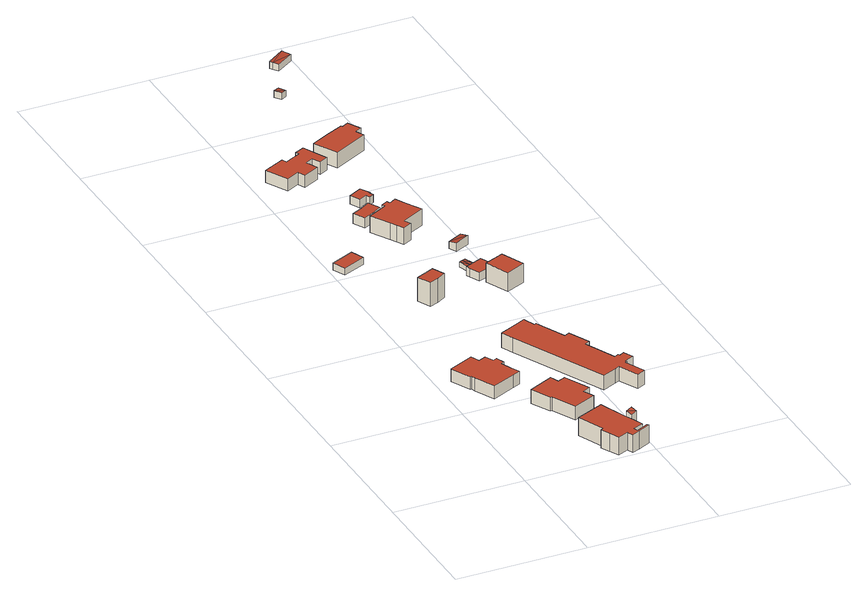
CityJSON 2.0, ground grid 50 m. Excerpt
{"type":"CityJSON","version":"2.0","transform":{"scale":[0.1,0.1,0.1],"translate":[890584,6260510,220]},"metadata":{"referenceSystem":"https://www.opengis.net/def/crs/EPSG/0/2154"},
"CityObjects":{
"building1":{"type":"Building","attributes":{"class":"Building"},"children":["building1-1"]},
"building1-1":{"type":"BuildingPart","parents":["building1"],"geometry":[{"type":"Solid","lod":"2.2","boundaries":[[[[0,1,2,3,4,5,6,7,8,9,10,11,12,13,14]],[[15,16,17,18,19,20,21,22,23,24,25,26,27,28,29]],[[29,28,13,14]],[[28,27,12,13]],[[27,26,11,12]],[[26,25,10,11]],[[25,24,9,10]],[[24,23,8,9]],[[23,22,7,8]],[[22,21,6,7]],[[21,20,5,6]],[[20,19,4,5]],[[19,18,3,4]],[[18,17,2,3]],[[17,16,1,2]],[[16,15,0,1]],[[15,29,14,0]]]],"semantics":{"surfaces":[{"type":"GroundSurface"},{"type":"RoofSurface"},{"type":"WallSurface","on_footprint_edge":true}],"values":[[0,1,2,2,2,2,2,2,2,2,2,2,2,2,2,2,2]]}}]},
"building2":{"type":"Building","attributes":{"class":"Building"},"children":["building2-1"]},
"building2-1":{"type":"BuildingPart","parents":["building2"],"geometry":[{"type":"Solid","lod":"2.2","boundaries":[[[[30,31,32,33,34,35,36,37,38,39,40,41,42,43,44,45]],[[46,47,48,49,50,51,52,53,54,55,56,57,58,59,60,61]],[[61,60,44,45]],[[60,59,43,44]],[[59,58,42,43]],[[58,57,41,42]],[[57,56,40,41]],[[56,55,39,40]],[[55,54,38,39]],[[54,53,37,38]],[[53,52,36,37]],[[52,51,35,36]],[[51,50,34,35]],[[50,49,33,34]],[[49,48,32,33]],[[48,47,31,32]],[[47,46,30,31]],[[46,61,45,30]]]],"semantics":{"surfaces":[{"type":"GroundSurface"},{"type":"RoofSurface"},{"type":"WallSurface","on_footprint_edge":true}],"values":[[0,1,2,2,2,2,2,2,2,2,2,2,2,2,2,2,2,2]]}}]},
"building3":{"type":"Building","attributes":{"class":"Building"},"children":["building3-1"]},
"building3-1":{"type":"BuildingPart","parents":["building3"],"geometry":[{"type":"Solid","lod":"2.2","boundaries":[[[[62,63,64,65,66,67,68,69,70,71]],[[72,73,74,75,76,77,78,79,80,81]],[[81,80,70,71]],[[80,79,69,70]],[[79,78,68,69]],[[78,77,67,68]],[[77,76,66,67]],[[76,75,65,66]],[[75,74,64,65]],[[74,73,63,64]],[[73,72,62,63]],[[72,81,71,62]]]],"semantics":{"surfaces":[{"type":"GroundSurface"},{"type":"RoofSurface"},{"type":"WallSurface","on_footprint_edge":true}],"values":[[0,1,2,2,2,2,2,2,2,2,2,2]]}}]},
"building4":{"type":"Building","attributes":{"class":"Building"},"children":["building4-1"]},
"building4-1":{"type":"BuildingPart","parents":["building4"],"geometry":[{"type":"Solid","lod":"2.2","boundaries":[[[[82,83,84,85]],[[86,87,88,89]],[[89,88,84,85]],[[88,87,83,84]],[[87,86,82,83]],[[86,89,85,82]]]],"semantics":{"surfaces":[{"type":"GroundSurface"},{"type":"RoofSurface"},{"type":"WallSurface","on_footprint_edge":true}],"values":[[0,1,2,2,2,2]]}}]},
"building5":{"type":"Building","attributes":{"class":"Building"},"children":["building5-1"]},
"building5-1":{"type":"BuildingPart","parents":["building5"],"geometry":[{"type":"Solid","lod":"2.2","boundaries":[[[[90,91,92]],[[93,92,91]],[[94,95,96,97]],[[93,91,96,97]],[[91,90,95,96]],[[90,92,94,95]],[[92,93,97,94]]]],"semantics":{"surfaces":[{"type":"RoofSurface","rf_azimuth":262.53,"rf_slope":17.58},{"type":"GroundSurface"},{"type":"WallSurface","on_footprint_edge":true}],"values":[[0,0,1,2,2,2,2]]}}]},
"building6":{"type":"Building","attributes":{"class":"Building"},"children":["building6-1"]},
"building6-1":{"type":"BuildingPart","parents":["building6"],"geometry":[{"type":"Solid","lod":"2.2","boundaries":[[[[98,99,100,101,102,103]],[[104,105,106,107,108,109]],[[109,108,102,103]],[[108,107,101,102]],[[107,106,100,101]],[[106,105,99,100]],[[105,104,98,99]],[[104,109,103,98]]]],"semantics":{"surfaces":[{"type":"GroundSurface"},{"type":"RoofSurface"},{"type":"WallSurface","on_footprint_edge":true}],"values":[[0,1,2,2,2,2,2,2]]}}]},
"building7":{"type":"Building","attributes":{"class":"Building"},"children":["building7-1"]},
"building7-1":{"type":"BuildingPart","parents":["building7"],"geometry":[{"type":"Solid","lod":"2.2","boundaries":[[[[110,111,112,113,114,115,116,117,118,119,120,121,122,123,124,125,126,127,128,129,130,131,132]],[[133,134,135,136,137,138,139,140,141,142,143,144,145,146,147,148,149,150,151,152,153,154,155]],[[155,154,131,132]],[[154,153,130,131]],[[153,152,129,130]],[[152,151,128,129]],[[151,150,127,128]],[[150,149,126,127]],[[149,148,125,126]],[[148,147,124,125]],[[147,146,123,124]],[[146,145,122,123]],[[145,144,121,122]],[[144,143,120,121]],[[143,142,119,120]],[[142,141,118,119]],[[141,140,117,118]],[[140,139,116,117]],[[139,138,115,116]],[[138,137,114,115]],[[137,136,113,114]],[[136,135,112,113]],[[135,134,111,112]],[[134,133,110,111]],[[133,155,132,110]]]],"semantics":{"surfaces":[{"type":"GroundSurface"},{"type":"RoofSurface"},{"type":"WallSurface","on_footprint_edge":true}],"values":[[0,1,2,2,2,2,2,2,2,2,2,2,2,2,2,2,2,2,2,2,2,2,2,2,2]]}}]},
"building8":{"type":"Building","attributes":{"class":"Building"},"children":["building8-1"]},
"building8-1":{"type":"BuildingPart","parents":["building8"],"geometry":[{"type":"Solid","lod":"2.2","boundaries":[[[[156,157,158,159,160,161]],[[162,163,164,165,166,167]],[[167,166,160,161]],[[166,165,159,160]],[[165,164,158,159]],[[164,163,157,158]],[[163,162,156,157]],[[162,167,161,156]]]],"semantics":{"surfaces":[{"type":"GroundSurface"},{"type":"RoofSurface"},{"type":"WallSurface","on_footprint_edge":true}],"values":[[0,1,2,2,2,2,2,2]]}}]},
"building9":{"type":"Building","attributes":{"class":"Building"},"children":["building9-1"]},
"building9-1":{"type":"BuildingPart","parents":["building9"],"geometry":[{"type":"Solid","lod":"2.2","boundaries":[[[[168,169,170,171,172,173,174,175,176,177,178,179,180,181,182,183,184]],[[185,186,187,188,189,190,191,192,193,194,195,196,197,198,199,200,201]],[[201,200,183,184]],[[200,199,182,183]],[[199,198,181,182]],[[198,197,180,181]],[[197,196,179,180]],[[196,195,178,179]],[[195,194,177,178]],[[194,193,176,177]],[[193,192,175,176]],[[192,191,174,175]],[[191,190,173,174]],[[190,189,172,173]],[[189,188,171,172]],[[188,187,170,171]],[[187,186,169,170]],[[186,185,168,169]],[[185,201,184,168]]]],"semantics":{"surfaces":[{"type":"GroundSurface"},{"type":"RoofSurface"},{"type":"WallSurface","on_footprint_edge":true}],"values":[[0,1,2,2,2,2,2,2,2,2,2,2,2,2,2,2,2,2,2]]}}]},
"building10":{"type":"Building","attributes":{"class":"Building"},"children":["building10-1"]},
"building10-1":{"type":"BuildingPart","parents":["building10"],"geometry":[{"type":"Solid","lod":"2.2","boundaries":[[[[202,203,204,205,206,207,208,209,210,211,212,213,214]],[[215,216,217,218,219,220,221,222,223,224,225,226,227]],[[227,226,213,214]],[[226,225,212,213]],[[225,224,211,212]],[[224,223,210,211]],[[223,222,209,210]],[[222,221,208,209]],[[221,220,207,208]],[[220,219,206,207]],[[219,218,205,206]],[[218,217,204,205]],[[217,216,203,204]],[[216,215,202,203]],[[215,227,214,202]]]],"semantics":{"surfaces":[{"type":"GroundSurface"},{"type":"RoofSurface"},{"type":"WallSurface","on_footprint_edge":true}],"values":[[0,1,2,2,2,2,2,2,2,2,2,2,2,2,2]]}}]},
"building11":{"type":"Building","attributes":{"class":"Building"},"children":["building11-1"]},
"building11-1":{"type":"BuildingPart","parents":["building11"],"geometry":[{"type":"Solid","lod":"2.2","boundaries":[[[[228,229,230]],[[231,228,230]],[[232,231,233]],[[230,233,231]],[[234,235,236,237,238,239]],[[230,229,238,239]],[[229,228,237,238]],[[228,231,236,237]],[[231,232,235,236]],[[232,233,234,235]],[[233,230,239,234]]]],"semantics":{"surfaces":[{"type":"RoofSurface","rf_azimuth":298.38,"rf_slope":0.283},{"type":"GroundSurface"},{"type":"WallSurface","on_footprint_edge":true}],"values":[[0,0,0,0,1,2,2,2,2,2,2]]}}]},
"building12":{"type":"Building","attributes":{"class":"Building"},"children":["building12-1"]},
"building12-1":{"type":"BuildingPart","parents":["building12"],"geometry":[{"type":"Solid","lod":"2.2","boundaries":[[[[240,241,242,243,244,245,246,247]],[[248,249,250,251,252,253,254,255]],[[255,254,246,247]],[[254,253,245,246]],[[253,252,244,245]],[[252,251,243,244]],[[251,250,242,243]],[[250,249,241,242]],[[249,248,240,241]],[[248,255,247,240]]]],"semantics":{"surfaces":[{"type":"GroundSurface"},{"type":"RoofSurface"},{"type":"WallSurface","on_footprint_edge":true}],"values":[[0,1,2,2,2,2,2,2,2,2]]}}]},
"building13":{"type":"Building","attributes":{"class":"Building"},"children":["building13-1"]},
"building13-1":{"type":"BuildingPart","parents":["building13"],"geometry":[{"type":"Solid","lod":"2.2","boundaries":[[[[256,257,258,259,260,261,262]],[[263,264,265,266,267,268,269]],[[269,268,261,262]],[[268,267,260,261]],[[267,266,259,260]],[[266,265,258,259]],[[265,264,257,258]],[[264,263,256,257]],[[263,269,262,256]]]],"semantics":{"surfaces":[{"type":"GroundSurface"},{"type":"RoofSurface"},{"type":"WallSurface","on_footprint_edge":true}],"values":[[0,1,2,2,2,2,2,2,2]]}}]},
"building14":{"type":"Building","attributes":{"class":"Building"},"children":["building14-1"]},
"building14-1":{"type":"BuildingPart","parents":["building14"],"geometry":[{"type":"Solid","lod":"2.2","boundaries":[[[[270,271,272,273]],[[274,275,276,277]],[[277,276,272,273]],[[276,275,271,272]],[[275,274,270,271]],[[274,277,273,270]]]],"semantics":{"surfaces":[{"type":"GroundSurface"},{"type":"RoofSurface"},{"type":"WallSurface","on_footprint_edge":true}],"values":[[0,1,2,2,2,2]]}}]},
"building15":{"type":"Building","attributes":{"class":"Building"},"children":["building15-1"]},
"building15-1":{"type":"BuildingPart","parents":["building15"],"geometry":[{"type":"Solid","lod":"2.2","boundaries":[[[[278,279,280]],[[281,278,280]],[[282,283,284,285]],[[280,279,284,285]],[[279,278,283,284]],[[278,281,282,283]],[[281,280,285,282]]]],"semantics":{"surfaces":[{"type":"RoofSurface","rf_azimuth":114.83,"rf_slope":12.12},{"type":"GroundSurface"},{"type":"WallSurface","on_footprint_edge":true}],"values":[[0,0,1,2,2,2,2]]}}]},
"building16":{"type":"Building","attributes":{"class":"Building"},"children":["building16-1"]},
"building16-1":{"type":"BuildingPart","parents":["building16"],"geometry":[{"type":"Solid","lod":"2.2","boundaries":[[[[286,287,288,289,290,291,292,293,294]],[[295,296,297,298,299,300,301,302,303]],[[303,302,293,294]],[[302,301,292,293]],[[301,300,291,292]],[[300,299,290,291]],[[299,298,289,290]],[[298,297,288,289]],[[297,296,287,288]],[[296,295,286,287]],[[295,303,294,286]]]],"semantics":{"surfaces":[{"type":"GroundSurface"},{"type":"RoofSurface"},{"type":"WallSurface","on_footprint_edge":true}],"values":[[0,1,2,2,2,2,2,2,2,2,2]]}}]},
"building17":{"type":"Building","attributes":{"class":"Building"},"children":["building17-1"]},
"building17-1":{"type":"BuildingPart","parents":["building17"],"geometry":[{"type":"Solid","lod":"2.2","boundaries":[[[[304,305,306]],[[307,306,305]],[[308,309,310,311]],[[307,305,310,311]],[[305,304,309,310]],[[304,306,308,309]],[[306,307,311,308]]]],"semantics":{"surfaces":[{"type":"RoofSurface","rf_azimuth":18.35,"rf_slope":6.94},{"type":"GroundSurface"},{"type":"WallSurface","on_footprint_edge":true}],"values":[[0,0,1,2,2,2,2]]}}]},
"building18":{"type":"Building","attributes":{"class":"Building"},"children":["building18-1"]},
"building18-1":{"type":"BuildingPart","parents":["building18"],"geometry":[{"type":"Solid","lod":"2.2","boundaries":[[[[312,313,314]],[[315,312,316]],[[314,316,312]],[[317,318,319,320,321]],[[314,313,320,321]],[[313,312,319,320]],[[312,315,318,319]],[[315,316,317,318]],[[316,314,321,317]]]],"semantics":{"surfaces":[{"type":"RoofSurface","rf_azimuth":304.08,"rf_slope":4.74},{"type":"GroundSurface"},{"type":"WallSurface","on_footprint_edge":true}],"values":[[0,0,0,1,2,2,2,2,2]]}}]}
},
"vertices":[
[93,630,13],[98,632,13],[104,616,13],[141,539,13],[233,579,13],[261,592,13],[244,626,13],[227,665,13],[240,672,13],[227,705,13],[212,698,13],[197,731,13],[167,717,13],[153,752,13],[56,708,13],[93,630,64],[98,632,64],[104,616,64],[141,539,64],[233,579,64],[261,592,64],[244,626,64],[227,665,64],[240,672,64],[227,705,64],[212,698,64],[197,731,64],[167,717,64],[153,752,64],[56,708,64],
[436,45,11],[476,63,11],[461,101,11],[444,138,11],[403,241,11],[296,194,11],[340,91,11],[330,86,11],[347,50,11],[364,14,11],[405,32,11],[415,9,11],[446,22,11],[493,45,11],[489,53,11],[442,30,11],[436,45,82],[476,63,82],[461,101,82],[444,138,82],[403,241,82],[296,194,82],[340,91,82],[330,86,82],[347,50,82],[364,14,82],[405,32,82],[415,9,82],[446,22,82],[493,45,82],[489,53,82],[442,30,82],
[339,507,11],[242,461,11],[280,384,11],[286,386,11],[331,292,11],[420,333,11],[400,373,11],[430,387,11],[382,487,11],[352,473,11],[339,507,65],[242,461,65],[280,384,65],[286,386,65],[331,292,65],[420,333,65],[400,373,65],[430,387,65],[382,487,65],[352,473,65],
[91,1576,31],[2,1536,31],[23,1487,31],[113,1526,31],[91,1576,58],[2,1536,58],[23,1487,58],[113,1526,58],
[493,183,49],[516,194,53],[483,206,55],[507,216,60],[483,206,12],[493,183,12],[516,194,12],[507,216,12],
[253,1272,18],[218,1255,18],[183,1241,18],[207,1189,18],[241,1203,18],[277,1223,18],[253,1272,113],[218,1255,113],[183,1241,113],[207,1189,113],[241,1203,113],[277,1223,113],
[618,398,8],[650,413,8],[615,489,8],[621,492,8],[617,500,8],[655,514,8],[637,552,8],[619,542,8],[615,549,8],[598,540,8],[543,660,8],[563,670,8],[524,751,8],[504,742,8],[450,859,8],[442,855,8],[424,901,8],[368,875,8],[316,851,8],[337,803,8],[509,439,8],[565,464,8],[583,473,8],[618,398,65],[650,413,65],[615,489,65],[621,492,65],[617,500,65],[655,514,65],[637,552,65],[619,542,65],[615,549,65],[598,540,65],[543,660,65],[563,670,65],[524,751,65],[504,742,65],[450,859,65],[442,855,65],[424,901,65],[368,875,65],[316,851,65],[337,803,65],[509,439,65],[565,464,65],[583,473,65],
[236,1807,32],[198,1788,32],[222,1745,32],[261,1764,32],[299,1786,32],[275,1831,32],[236,1807,72],[198,1788,72],[222,1745,72],[261,1764,72],[299,1786,72],[275,1831,72],
[125,2167,47],[117,2186,47],[35,2146,47],[79,2060,47],[130,2086,47],[142,2057,47],[205,2088,47],[190,2119,47],[183,2133,47],[212,2147,47],[229,2115,47],[263,2133,47],[238,2183,47],[217,2228,47],[180,2210,47],[187,2197,47],[159,2185,47],[125,2167,95],[117,2186,95],[35,2146,95],[79,2060,95],[130,2086,95],[142,2057,95],[205,2088,95],[190,2119,95],[183,2133,95],[212,2147,95],[229,2115,95],[263,2133,95],[238,2183,95],[217,2228,95],[180,2210,95],[187,2197,95],[159,2185,95],
[285,1622,26],[300,1596,26],[335,1613,26],[321,1640,26],[411,1686,26],[379,1742,26],[356,1786,26],[329,1771,26],[323,1783,26],[298,1770,26],[304,1758,26],[230,1720,26],[270,1646,26],[285,1622,91],[300,1596,91],[335,1613,91],[321,1640,91],[411,1686,91],[379,1742,91],[356,1786,91],[329,1771,91],[323,1783,91],[298,1770,91],[304,1758,91],[230,1720,91],[270,1646,91],
[413,1393,35],[426,1358,35],[440,1363,35],[426,1399,35],[439,1403,35],[452,1371,35],[452,1371,15],[439,1403,15],[426,1399,15],[413,1393,15],[426,1358,15],[440,1363,15],
[313,1892,38],[292,1931,38],[241,1904,38],[260,1866,38],[292,1882,38],[299,1868,38],[317,1878,38],[309,1890,38],[313,1892,71],[292,1931,71],[241,1904,71],[260,1866,71],[292,1882,71],[299,1868,71],[317,1878,71],[309,1890,71],
[504,1310,12],[489,1350,12],[481,1366,12],[413,1337,12],[420,1321,12],[438,1283,12],[474,1296,12],[504,1310,46],[489,1350,46],[481,1366,46],[413,1337,46],[420,1321,46],[438,1283,46],[474,1296,46],
[572,1214,9],[532,1304,9],[457,1272,9],[497,1180,9],[572,1214,84],[532,1304,84],[457,1272,84],[497,1180,84],
[431,1514,48],[445,1484,55],[502,1512,55],[489,1542,48],[489,1542,20],[431,1514,20],[445,1484,20],[502,1512,20],
[258,2230,40],[304,2138,40],[438,2208,40],[422,2239,40],[448,2253,40],[421,2304,40],[396,2290,40],[393,2296,40],[325,2264,40],[258,2230,102],[304,2138,102],[438,2208,102],[422,2239,102],[448,2253,102],[421,2304,102],[396,2290,102],[393,2296,102],[325,2264,102],
[284,2567,137],[261,2552,141],[301,2541,136],[279,2526,139],[301,2541,113],[284,2567,113],[261,2552,113],[279,2526,113],
[339,2724,140],[353,2706,138],[420,2751,138],[331,2735,141],[398,2783,141],[398,2783,112],[331,2735,112],[339,2724,112],[353,2706,112],[420,2751,112]
]}
